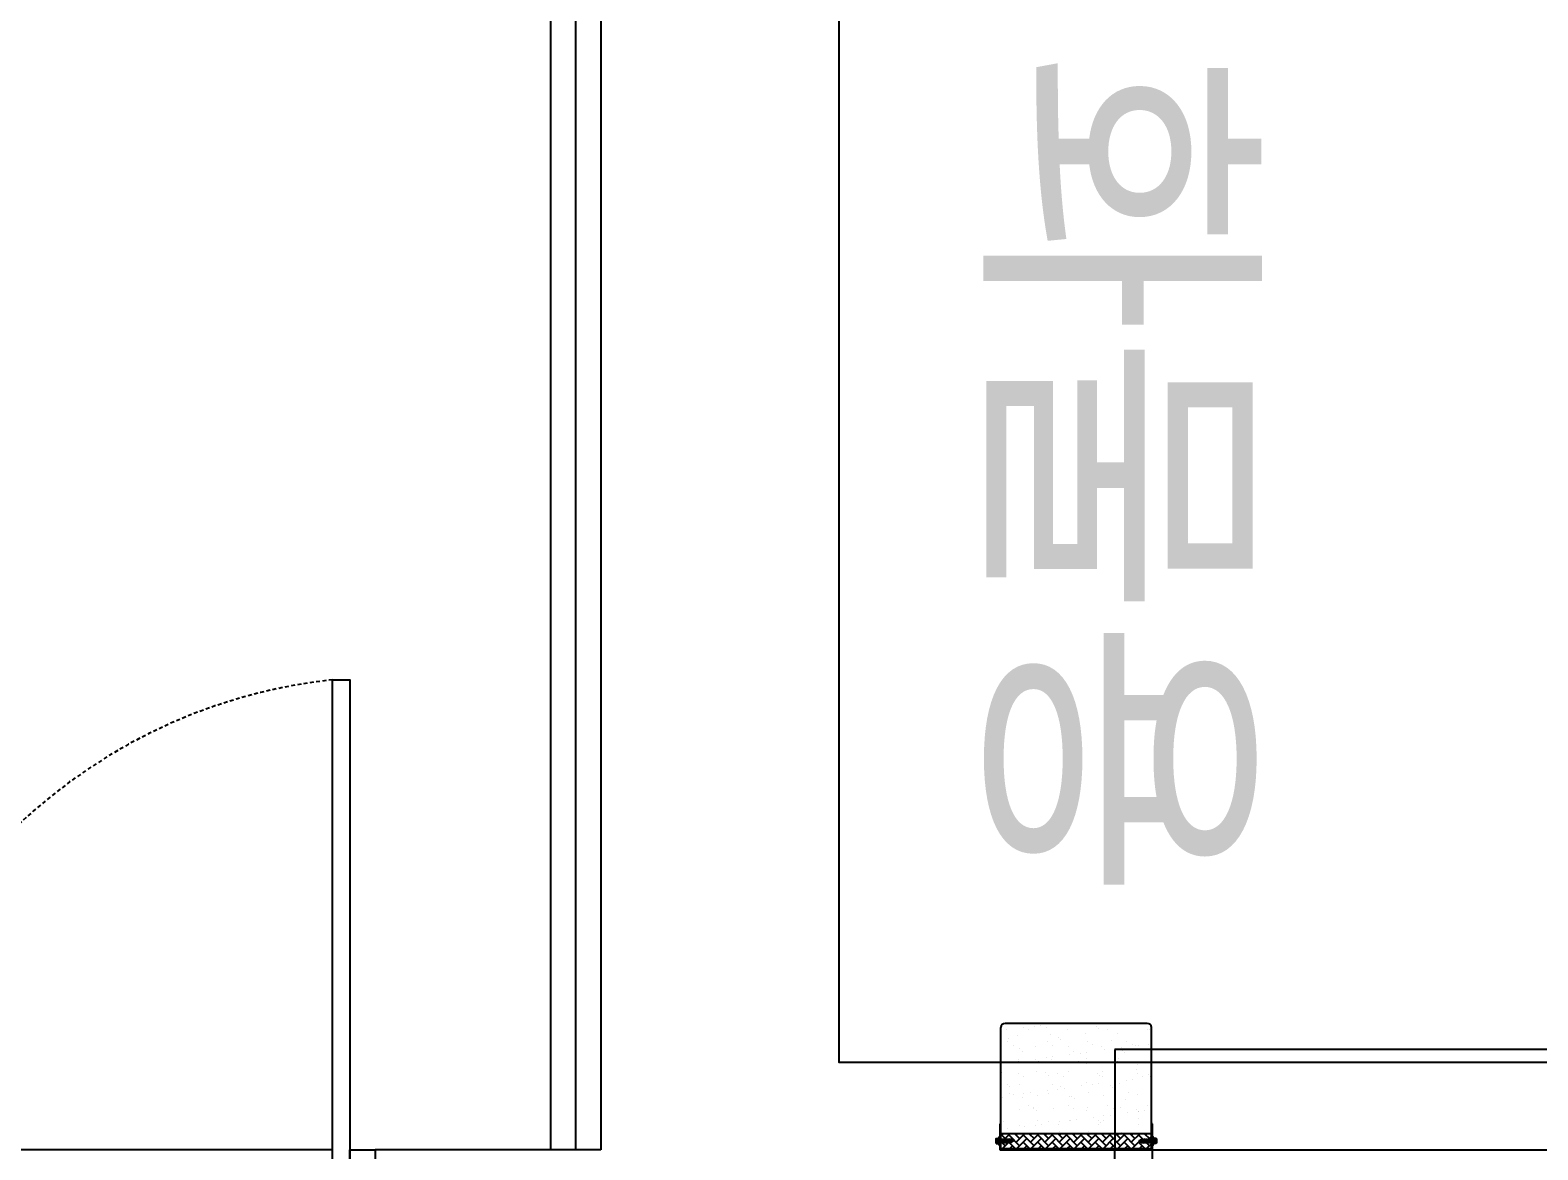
# Model space of a CAD drawing. Header units: millimetres. Extents: x -27104 to 125781, y -3376 to 46996.
# Drawn here: x 57465.7 to 57524.5, y 18529.9 to 18573.6 of the extents above; entities that cross this region are included whole.
import ezdxf
from ezdxf.enums import TextEntityAlignment as Align

# ---------------------------------------------------------------- set-up
doc = ezdxf.new("R2010")
doc.units = ezdxf.units.MM
doc.header["$LTSCALE"] = 100
doc.header["$MEASUREMENT"] = 0
doc.linetypes.add('-HID', pattern=[2.5, 1.5, -1])
doc.linetypes.add('HID', pattern=[2.5, 1.5, -1])
doc.layers.get('0').update_dxf_attribs({"linetype": 'CONTINUOUS'})
doc.layers.get('Defpoints').update_dxf_attribs({"color": 171, "linetype": 'CONTINUOUS'})
for name, color, linetype in [('DOOR', 4, 'CONTINUOUS'), ('DOOR ELE', 253, 'CONTINUOUS'), ('DOOR(OPEN ELE)', 5, 'CONTINUOUS'), ('ELE7 (0.07)', 8, 'CONTINUOUS'), ('ELE9', 9, 'CONTINUOUS'), ('FIN(패널-T150 방열)', 9, 'CONTINUOUS'), ('FIN(패널-T75 글라스울)', 6, 'CONTINUOUS'), ('OVERHEAD DOOR - ELE', 9, 'CONTINUOUS'), ('OVERHEAD DOOR - ETC', 252, 'CONTINUOUS'), ('STAIR', 4, 'CONTINUOUS'), ('STEEL', 5, 'CONTINUOUS'), ('단열패널-방열문(저온공사분)', 251, 'CONTINUOUS'), ('주차-화물', 251, 'CONTINUOUS')]:
    doc.layers.add(name, color=color, linetype=linetype)
doc.styles.add('나눔바른고딕', font='NanumBarunGothic.ttf')

# ---------------------------------------------------------------- blocks, each defined once
blk = doc.blocks.new('A$Cbf5f0bca')
at = {"layer": 'STAIR', "ltscale": 5}
blk.add_lwpolyline([(3250, 3500), (750, 3500), (750, -4075)], dxfattribs=at)
at = {"layer": 'STEEL', "ltscale": 5}
for points in [[(800, 3500), (800, -4075)], [(850, 3500), (850, -4075)]]:
    blk.add_lwpolyline(points, dxfattribs=at)
blk = doc.blocks.new('A$C9dd89177')
at = {"layer": '주차-화물', "ltscale": 0.1}
blk.add_lwpolyline([(0, 0), (11000, 0), (11000, 3250), (0, 3250), (0, 0), (11000, 3250)], dxfattribs=at)
at = {"layer": '주차-화물', "style": '나눔바른고딕'}
blk.add_text('화물용', height=450, dxfattribs=at).set_placement((9831.5, 560.8), align=Align.MIDDLE_CENTER)
blk = doc.blocks.new('A$Cd9954a8d')
at = {"layer": 'ELE7 (0.07)', "ltscale": 0.002}
blk.add_line((7675, 654.2), (10125, 654.2), dxfattribs=at)
at = {"layer": 'FIN(패널-T75 글라스울)'}
for p, q in [((7675, 179.2), (7675, 654.2)), ((7750, 179.2), (7750, 654.2))]:
    blk.add_line(p, q, dxfattribs=at)
at = {"layer": 'OVERHEAD DOOR - ELE', "ltscale": 0.002}
for p, q in [((10125, 854.2), (7675, 854.2)), ((7675, 854.2), (7675, 654.2))]:
    blk.add_line(p, q, dxfattribs=at)
at = {"layer": 'OVERHEAD DOOR - ETC'}
for p, q in [((7739.7, 906.2), (7456.3, 906.2)), ((7448, 656.2), (7448, 897.9)), ((7748, 656.2), (7748, 897.9)), ((7438, 676), (7438, 667.8)), ((7438.5, 677.1), (7442.2, 677.1)), ((7438.5, 674.6), (7442.2, 674.6)), ((7438.5, 669.2), (7442.2, 669.2)), ((7438.5, 666.6), (7442.2, 666.6)), ((7442.2, 676.2), (7445.2, 680.9)), ((7442.2, 677.1), (7442.2, 666.6)), ((7442.2, 667.6), (7442.2, 676.2)), ((7445.2, 662.9), (7442.2, 667.6)), ((7445.2, 662.9), (7445.2, 680.9)), ((7445.2, 680.9), (7446, 680.9)), ((7445.2, 680.9), (7445.2, 662.9)), ((7446, 662.9), (7445.2, 662.9)), ((7446, 680.9), (7446, 662.9)), ((7448.4, 676), (7446, 670.1)), ((7447.6, 675), (7446, 675)), ((7446, 669.3), (7448.4, 675)), ((7447.6, 675), (7446, 671.2)), ((7446.8, 668.7), (7446, 668.7)), ((7446.8, 667.7), (7446, 668.7)), ((7446.4, 668.7), (7446.8, 667.7)), ((7450.2, 676), (7446.8, 667.7)), ((7450.2, 676), (7446.8, 667.7)), ((7449.4, 675), (7446.8, 668.7)), ((7446.8, 667.7), (7447.6, 668.7)), ((7446.8, 668.7), (7446.8, 667.7)), ((7448.4, 676), (7447.6, 675)), ((7447.6, 668.7), (7450.2, 675)), ((7448.7, 668.7), (7447.6, 668.7)), ((7448.7, 667.7), (7447.8, 668.7)), ((7748, 686.2), (7448, 686.2)), ((7448, 656.2), (7448, 686.2)), ((7448.3, 668.7), (7448.7, 667.7)), ((7448.8, 675), (7448.4, 676)), ((7448.4, 676), (7449.2, 675)), ((7448.4, 675), (7448.4, 676)), ((7449.4, 675), (7448.4, 675)), ((7452.1, 676), (7448.7, 667.7)), ((7452.1, 676), (7448.7, 667.7)), ((7451.3, 675), (7448.7, 668.7)), ((7448.7, 667.7), (7449.5, 668.7)), ((7448.7, 668.7), (7448.7, 667.7)), ((7450.2, 676), (7449.4, 675)), ((7449.5, 668.7), (7452.1, 675)), ((7450.5, 668.7), (7449.5, 668.7)), ((7450.5, 667.7), (7449.7, 668.7)), ((7450.1, 668.7), (7450.5, 667.7)), ((7450.6, 675), (7450.2, 676)), ((7450.2, 676), (7451, 675)), ((7450.2, 675), (7450.2, 676)), ((7451.3, 675), (7450.2, 675)), ((7453.9, 676), (7450.5, 667.7)), ((7453.9, 676), (7450.5, 667.7)), ((7453.1, 675), (7450.5, 668.7)), ((7450.5, 667.7), (7451.3, 668.7)), ((7450.5, 668.7), (7450.5, 667.7)), ((7452.1, 676), (7451.3, 675)), ((7451.3, 668.7), (7453.9, 675)), ((7452.3, 668.7), (7451.3, 668.7)), ((7452.3, 667.7), (7451.5, 668.7)), ((7451.9, 668.7), (7452.3, 667.7)), ((7452.5, 675), (7452.1, 676)), ((7452.1, 676), (7452.9, 675)), ((7452.1, 675), (7452.1, 676)), ((7453.1, 675), (7452.1, 675)), ((7455.7, 676), (7452.3, 667.7)), ((7455.7, 676), (7452.3, 667.7)), ((7454.9, 675), (7452.3, 668.7)), ((7452.3, 667.7), (7453.1, 668.7)), ((7452.3, 668.7), (7452.3, 667.7)), ((7453.9, 676), (7453.1, 675)), ((7453.1, 668.7), (7455.7, 675)), ((7454.2, 668.7), (7453.1, 668.7)), ((7454.2, 667.7), (7453.3, 668.7)), ((7453.8, 668.7), (7454.2, 667.7)), ((7454.3, 675), (7453.9, 676)), ((7453.9, 676), (7454.7, 675)), ((7453.9, 675), (7453.9, 676)), ((7454.9, 675), (7453.9, 675)), ((7457.6, 676), (7454.2, 667.7)), ((7457.6, 676), (7454.2, 667.7)), ((7456.8, 675), (7454.2, 668.7)), ((7454.2, 667.7), (7455, 668.7)), ((7454.2, 668.7), (7454.2, 667.7)), ((7455.7, 676), (7454.9, 675)), ((7455, 668.7), (7457.6, 675)), ((7456, 668.7), (7455, 668.7)), ((7456, 667.7), (7455.2, 668.7)), ((7455.6, 668.7), (7456, 667.7)), ((7456.1, 675), (7455.7, 676)), ((7455.7, 676), (7456.5, 675)), ((7455.7, 675), (7455.7, 676)), ((7456.8, 675), (7455.7, 675)), ((7459.4, 676), (7456, 667.7)), ((7459.4, 676), (7456, 667.7)), ((7458.6, 675), (7456, 668.7)), ((7456, 667.7), (7456.8, 668.7)), ((7456, 668.7), (7456, 667.7)), ((7457.6, 676), (7456.8, 675)), ((7456.8, 668.7), (7459.4, 675)), ((7457.8, 668.7), (7456.8, 668.7)), ((7457.8, 667.7), (7457, 668.7)), ((7457.4, 668.7), (7457.8, 667.7)), ((7458, 675), (7457.6, 676)), ((7457.6, 676), (7458.4, 675)), ((7457.6, 675), (7457.6, 676)), ((7458.6, 675), (7457.6, 675)), ((7461.2, 676), (7457.8, 667.7)), ((7461.2, 676), (7457.8, 667.7)), ((7460.4, 675), (7457.8, 668.7)), ((7457.8, 667.7), (7458.6, 668.7)), ((7457.8, 668.7), (7457.8, 667.7)), ((7459.4, 676), (7458.6, 675)), ((7458.6, 668.7), (7461.2, 675)), ((7459.7, 668.7), (7458.6, 668.7)), ((7459.7, 667.7), (7458.8, 668.7)), ((7459.2, 668.7), (7459.7, 667.7)), ((7459.8, 675), (7459.4, 676)), ((7459.4, 676), (7460.2, 675)), ((7459.4, 675), (7459.4, 676)), ((7460.4, 675), (7459.4, 675)), ((7463.1, 676), (7459.7, 667.7)), ((7463.1, 676), (7459.7, 667.7)), ((7462.3, 675), (7459.7, 668.7)), ((7459.7, 667.7), (7460.5, 668.7)), ((7459.7, 668.7), (7459.7, 667.7)), ((7461.2, 676), (7460.4, 675)), ((7460.5, 668.7), (7463.1, 675)), ((7461.5, 668.7), (7460.5, 668.7)), ((7461.5, 667.7), (7460.7, 668.7)), ((7461.1, 668.7), (7461.5, 667.7)), ((7461.6, 675), (7461.2, 676)), ((7461.2, 676), (7462, 675)), ((7461.2, 675), (7461.2, 676)), ((7462.3, 675), (7461.2, 675)), ((7464.9, 676), (7461.5, 667.7)), ((7464.9, 676), (7461.5, 667.7)), ((7464.1, 675), (7461.5, 668.7)), ((7461.5, 667.7), (7462.3, 668.7)), ((7461.5, 668.7), (7461.5, 667.7)), ((7463.1, 676), (7462.3, 675)), ((7462.3, 668.7), (7464.9, 675)), ((7463.3, 668.7), (7462.3, 668.7)), ((7463.3, 667.7), (7462.5, 668.7)), ((7462.9, 668.7), (7463.3, 667.7)), ((7463.5, 675), (7463.1, 676)), ((7463.1, 676), (7463.9, 675)), ((7463.1, 675), (7463.1, 676)), ((7464.1, 675), (7463.1, 675)), ((7464.6, 670.8), (7463.3, 667.7)), ((7464.6, 670.8), (7463.3, 667.7)), ((7463.8, 669.8), (7463.3, 668.7)), ((7463.3, 667.7), (7464.1, 668.7)), ((7463.3, 668.7), (7463.3, 667.7)), ((7464.6, 670.8), (7463.8, 669.8)), ((7464.9, 676), (7464.1, 675)), ((7464.1, 668.7), (7464.6, 669.8)), ((7468.4, 668.7), (7464.1, 668.7)), ((7466.3, 675), (7464.5, 670.8)), ((7464.5, 670.8), (7465.7, 668.7)), ((7464.6, 669.8), (7464.6, 670.8)), ((7465.3, 675), (7464.9, 676)), ((7464.9, 676), (7465.7, 675)), ((7464.9, 675), (7464.9, 676)), ((7468.4, 675), (7464.9, 675)), ((7465.7, 668.7), (7468.2, 671.2)), ((7468.2, 671.2), (7473.2, 671.9)), ((7473.2, 671.9), (7468.4, 675)), ((7468.4, 668.7), (7473.2, 671.9)), ((7722.8, 671.9), (7727.6, 675)), ((7727.6, 668.7), (7722.8, 671.9)), ((7727.8, 671.2), (7722.8, 671.9)), ((7727.6, 675), (7731.1, 675)), ((7727.6, 668.7), (7731.9, 668.7)), ((7730.3, 668.7), (7727.8, 671.2)), ((7729.7, 675), (7731.5, 670.8)), ((7731.1, 676), (7730.3, 675)), ((7731.5, 670.8), (7730.3, 668.7)), ((7730.7, 675), (7731.1, 676)), ((7731.1, 676), (7734.5, 667.7)), ((7731.1, 676), (7734.5, 667.7)), ((7731.1, 675), (7731.1, 676)), ((7731.1, 676), (7731.9, 675)), ((7733.7, 668.7), (7731.1, 675)), ((7731.5, 670.8), (7732.7, 667.7)), ((7731.5, 670.8), (7732.7, 667.7)), ((7731.5, 669.8), (7731.5, 670.8)), ((7731.5, 670.8), (7732.3, 669.8)), ((7731.9, 668.7), (7731.5, 669.8)), ((7731.9, 675), (7732.9, 675)), ((7731.9, 675), (7734.5, 668.7)), ((7732.7, 667.7), (7731.9, 668.7)), ((7732.9, 676), (7732.1, 675)), ((7732.3, 669.8), (7732.7, 668.7)), ((7732.5, 675), (7732.9, 676)), ((7732.7, 668.7), (7733.7, 668.7)), ((7732.7, 668.7), (7732.7, 667.7)), ((7733.1, 668.7), (7732.7, 667.7)), ((7732.7, 667.7), (7733.5, 668.7)), ((7732.9, 676), (7736.4, 667.7)), ((7732.9, 676), (7736.4, 667.7)), ((7732.9, 675), (7732.9, 676)), ((7732.9, 676), (7733.7, 675)), ((7735.6, 668.7), (7732.9, 675)), ((7733.7, 675), (7734.8, 675)), ((7733.7, 675), (7736.4, 668.7)), ((7734.5, 667.7), (7733.7, 668.7)), ((7734.8, 676), (7734, 675)), ((7734.4, 675), (7734.8, 676)), ((7734.5, 668.7), (7735.6, 668.7)), ((7734.9, 668.7), (7734.5, 667.7)), ((7734.5, 667.7), (7735.3, 668.7)), ((7734.5, 668.7), (7734.5, 667.7)), ((7734.8, 676), (7738.2, 667.7)), ((7734.8, 676), (7738.2, 667.7)), ((7734.8, 675), (7734.8, 676)), ((7734.8, 676), (7735.6, 675)), ((7737.4, 668.7), (7734.8, 675)), ((7735.6, 675), (7736.6, 675)), ((7735.6, 675), (7738.2, 668.7)), ((7736.4, 667.7), (7735.6, 668.7)), ((7736.6, 676), (7735.8, 675)), ((7736.2, 675), (7736.6, 676)), ((7736.4, 668.7), (7737.4, 668.7)), ((7736.8, 668.7), (7736.4, 667.7)), ((7736.4, 667.7), (7737.2, 668.7)), ((7736.4, 668.7), (7736.4, 667.7)), ((7736.6, 676), (7740, 667.7)), ((7736.6, 676), (7740, 667.7)), ((7736.6, 675), (7736.6, 676)), ((7736.6, 676), (7737.4, 675)), ((7739.2, 668.7), (7736.6, 675)), ((7737.4, 675), (7738.4, 675)), ((7737.4, 675), (7740, 668.7)), ((7738.2, 667.7), (7737.4, 668.7)), ((7738.4, 676), (7737.6, 675)), ((7738, 675), (7738.4, 676)), ((7738.2, 668.7), (7739.2, 668.7)), ((7738.2, 668.7), (7738.2, 667.7)), ((7738.6, 668.7), (7738.2, 667.7)), ((7738.2, 667.7), (7739, 668.7)), ((7738.4, 676), (7741.9, 667.7)), ((7738.4, 676), (7741.9, 667.7)), ((7738.4, 675), (7738.4, 676)), ((7738.4, 676), (7739.2, 675)), ((7741.1, 668.7), (7738.4, 675)), ((7739.2, 675), (7740.3, 675)), ((7739.2, 675), (7741.9, 668.7)), ((7740, 667.7), (7739.2, 668.7)), ((7740.3, 676), (7739.5, 675)), ((7739.9, 675), (7740.3, 676)), ((7740, 668.7), (7741.1, 668.7)), ((7740.4, 668.7), (7740, 667.7)), ((7740, 667.7), (7740.8, 668.7)), ((7740, 668.7), (7740, 667.7)), ((7740.3, 676), (7743.7, 667.7)), ((7740.3, 676), (7743.7, 667.7)), ((7740.3, 675), (7740.3, 676)), ((7740.3, 676), (7741.1, 675)), ((7742.9, 668.7), (7740.3, 675)), ((7741.1, 675), (7742.1, 675)), ((7741.1, 675), (7743.7, 668.7)), ((7741.9, 667.7), (7741.1, 668.7)), ((7742.1, 676), (7741.3, 675)), ((7741.7, 675), (7742.1, 676)), ((7741.9, 668.7), (7742.9, 668.7)), ((7742.3, 668.7), (7741.9, 667.7)), ((7741.9, 667.7), (7742.7, 668.7)), ((7741.9, 668.7), (7741.9, 667.7)), ((7742.1, 676), (7745.5, 667.7)), ((7742.1, 676), (7745.5, 667.7)), ((7742.1, 675), (7742.1, 676)), ((7742.1, 676), (7742.9, 675)), ((7744.7, 668.7), (7742.1, 675)), ((7742.9, 675), (7743.9, 675)), ((7742.9, 675), (7745.5, 668.7)), ((7743.7, 667.7), (7742.9, 668.7)), ((7743.9, 676), (7743.1, 675)), ((7743.5, 675), (7743.9, 676)), ((7743.7, 668.7), (7744.7, 668.7)), ((7744.1, 668.7), (7743.7, 667.7)), ((7743.7, 667.7), (7744.5, 668.7)), ((7743.7, 668.7), (7743.7, 667.7)), ((7743.9, 676), (7747.4, 667.7)), ((7743.9, 676), (7747.4, 667.7)), ((7743.9, 675), (7743.9, 676)), ((7743.9, 676), (7744.7, 675)), ((7746.6, 668.7), (7743.9, 675)), ((7744.7, 675), (7745.8, 675)), ((7744.7, 675), (7747.4, 668.7)), ((7745.5, 667.7), (7744.7, 668.7)), ((7745.8, 676), (7745, 675)), ((7745.4, 675), (7745.8, 676)), ((7745.5, 668.7), (7746.6, 668.7)), ((7745.9, 668.7), (7745.5, 667.7)), ((7745.5, 667.7), (7746.3, 668.7)), ((7745.5, 668.7), (7745.5, 667.7)), ((7745.8, 676), (7749.2, 667.7)), ((7745.8, 676), (7749.2, 667.7)), ((7745.8, 675), (7745.8, 676)), ((7745.8, 676), (7746.6, 675)), ((7748.4, 668.7), (7745.8, 675)), ((7746.6, 675), (7747.6, 675)), ((7746.6, 675), (7749.2, 668.7)), ((7747.4, 667.7), (7746.6, 668.7)), ((7747.6, 676), (7746.8, 675)), ((7747.2, 675), (7747.6, 676)), ((7747.4, 668.7), (7748.4, 668.7)), ((7747.8, 668.7), (7747.4, 667.7)), ((7747.4, 667.7), (7748.2, 668.7)), ((7747.4, 668.7), (7747.4, 667.7)), ((7747.6, 676), (7750, 670.1)), ((7747.6, 675), (7747.6, 676)), ((7747.6, 676), (7748.4, 675)), ((7750, 669.3), (7747.6, 675)), ((7748, 686.2), (7748, 656.2)), ((7748.4, 675), (7750, 675)), ((7748.4, 675), (7750, 671.2)), ((7749.2, 667.7), (7748.4, 668.7)), ((7749.2, 668.7), (7750, 668.7)), ((7749.6, 668.7), (7749.2, 667.7)), ((7749.2, 667.7), (7750, 668.7)), ((7749.2, 668.7), (7749.2, 667.7)), ((7750.8, 680.9), (7750, 680.9)), ((7750, 680.9), (7750, 662.9)), ((7750, 662.9), (7750.8, 662.9)), ((7750.8, 662.9), (7750.8, 680.9)), ((7753.8, 676.2), (7750.8, 680.9)), ((7750.8, 680.9), (7750.8, 662.9)), ((7750.8, 662.9), (7753.8, 667.6)), ((7753.8, 677.1), (7753.8, 666.6)), ((7757.5, 677.1), (7753.8, 677.1)), ((7753.8, 667.6), (7753.8, 676.2)), ((7757.5, 674.6), (7753.8, 674.6)), ((7757.5, 669.2), (7753.8, 669.2)), ((7757.5, 666.6), (7753.8, 666.6)), ((7758, 676), (7758, 667.8)), ((7748, 656.2), (7448, 656.2))]:
    blk.add_line(p, q, dxfattribs=at)
at = {"layer": 'OVERHEAD DOOR - ETC', "ltscale": 0.002}
for p, q in [((7527.8, 902.5), (7527.8, 902.5)), ((7459.4, 893.4), (7459.4, 893.4)), ((7463.6, 875.6), (7463.6, 875.6)), ((7481.3, 882.3), (7481.3, 882.3)), ((7493.9, 898), (7493.9, 898)), ((7502.3, 894.6), (7502.3, 894.6)), ((7514.6, 900.7), (7514.6, 900.7)), ((7539.9, 897.9), (7539.9, 897.9)), ((7547.8, 883.2), (7547.8, 883.2)), ((7562, 877.7), (7562, 877.7)), ((7566.7, 873.4), (7566.7, 873.4)), ((7581.4, 894.8), (7581.4, 894.8)), ((7616.4, 885.6), (7616.4, 885.6)), ((7638.4, 899.9), (7638.4, 899.9)), ((7643, 895.7), (7643, 895.7)), ((7660.5, 894.9), (7660.5, 894.9)), ((7668.3, 872.5), (7668.3, 872.5)), ((7681.4, 885.3), (7681.4, 885.3)), ((7739.6, 895.1), (7739.6, 895.1)), ((7744.7, 894.8), (7744.7, 894.8)), ((7747.9, 886.2), (7747.9, 886.2)), ((7448.6, 857.2), (7448.6, 857.2)), ((7461.8, 869.9), (7461.8, 869.9)), ((7472.5, 863.1), (7472.5, 863.1)), ((7485.7, 855.4), (7485.7, 855.4)), ((7490.3, 851.1), (7490.3, 851.1)), ((7517.2, 859.7), (7517.2, 859.7)), ((7540.9, 870.1), (7540.9, 870.1)), ((7551.6, 863.2), (7551.6, 863.2)), ((7582.1, 859.4), (7582.1, 859.4)), ((7585.7, 844.3), (7585.7, 844.3)), ((7592, 850.2), (7592, 850.2)), ((7606.4, 847), (7606.4, 847)), ((7619.6, 848.8), (7619.6, 848.8)), ((7620, 870.2), (7620, 870.2)), ((7630.7, 863.4), (7630.7, 863.4)), ((7648.6, 860.2), (7648.6, 860.2)), ((7654.1, 853.3), (7654.1, 853.3)), ((7674.7, 856), (7674.7, 856)), ((7688, 857.8), (7688, 857.8)), ((7690.4, 852.2), (7690.4, 852.2)), ((7695.1, 848), (7695.1, 848)), ((7699, 870.4), (7699, 870.4)), ((7709.8, 863.5), (7709.8, 863.5)), ((7717.2, 862.7), (7717.2, 862.7)), ((7722.5, 862.3), (7722.5, 862.3)), ((7743.1, 865), (7743.1, 865)), ((7449, 826.3), (7449, 826.3)), ((7469.6, 829), (7469.6, 829)), ((7482.9, 833.4), (7482.9, 833.4)), ((7482.9, 830.8), (7482.9, 830.8)), ((7515.6, 827.9), (7515.6, 827.9)), ((7517.4, 835.3), (7517.4, 835.3)), ((7522.8, 831), (7522.8, 831)), ((7538, 838), (7538, 838)), ((7549.4, 834.2), (7549.4, 834.2)), ((7551.2, 839.8), (7551.2, 839.8)), ((7601.9, 831.2), (7601.9, 831.2)), ((7614.1, 829.9), (7614.1, 829.9)), ((7618, 836.7), (7618, 836.7)), ((7618.7, 825.7), (7618.7, 825.7)), ((7681, 831.3), (7681, 831.3)), ((7683, 836.4), (7683, 836.4)), ((7718.8, 813.7), (7718.8, 813.7)), ((7720.4, 824.8), (7720.4, 824.8)), ((7450.2, 808.3), (7450.2, 808.3)), ((7461.4, 785.4), (7461.4, 785.4)), ((7482.3, 806.3), (7482.3, 806.3)), ((7484.5, 784.4), (7484.5, 784.4)), ((7493, 799.5), (7493, 799.5)), ((7518.8, 810.7), (7518.8, 810.7)), ((7537.7, 807.7), (7537.7, 807.7)), ((7542.4, 803.4), (7542.4, 803.4)), ((7551, 785.3), (7551, 785.3)), ((7561.4, 806.5), (7561.4, 806.5)), ((7572.1, 799.6), (7572.1, 799.6)), ((7583.7, 810.4), (7583.7, 810.4)), ((7619.6, 787.8), (7619.6, 787.8)), ((7629.8, 784.3), (7629.8, 784.3)), ((7640.5, 806.6), (7640.5, 806.6)), ((7643, 786.1), (7643, 786.1)), ((7644, 802.5), (7644, 802.5)), ((7650.2, 811.3), (7650.2, 811.3)), ((7651.2, 799.8), (7651.2, 799.8)), ((7666.1, 782.2), (7666.1, 782.2)), ((7677.5, 790.6), (7677.5, 790.6)), ((7684.6, 787.4), (7684.6, 787.4)), ((7698.2, 793.4), (7698.2, 793.4)), ((7711.4, 795.1), (7711.4, 795.1)), ((7719.6, 806.8), (7719.6, 806.8)), ((7730.3, 799.9), (7730.3, 799.9)), ((7742.5, 804.5), (7742.5, 804.5)), ((7745.9, 799.6), (7745.9, 799.6)), ((7747.2, 800.2), (7747.2, 800.2)), ((7451.8, 759.3), (7451.8, 759.3)), ((7464.2, 767.3), (7464.2, 767.3)), ((7466, 781.1), (7466, 781.1)), ((7472.4, 763.6), (7472.4, 763.6)), ((7491.3, 757.9), (7491.3, 757.9)), ((7493.1, 766.3), (7493.1, 766.3)), ((7506.3, 768.1), (7506.3, 768.1)), ((7520.4, 761.8), (7520.4, 761.8)), ((7540.8, 772.6), (7540.8, 772.6)), ((7543.3, 767.4), (7543.3, 767.4)), ((7561.4, 775.3), (7561.4, 775.3)), ((7567.7, 780.2), (7567.7, 780.2)), ((7574.6, 777.1), (7574.6, 777.1)), ((7585.3, 761.5), (7585.3, 761.5)), ((7589.8, 760), (7589.8, 760)), ((7594.5, 755.7), (7594.5, 755.7)), ((7609.1, 781.6), (7609.1, 781.6)), ((7622.4, 767.6), (7622.4, 767.6)), ((7651.8, 762.3), (7651.8, 762.3)), ((7670.8, 778), (7670.8, 778)), ((7696.1, 754.8), (7696.1, 754.8)), ((7701.5, 767.7), (7701.5, 767.7)), ((7720.4, 764.8), (7720.4, 764.8)), ((7486.1, 735.5), (7486.1, 735.5)), ((7502.8, 742.7), (7502.8, 742.7)), ((7513.4, 737.7), (7513.4, 737.7)), ((7513.5, 735.9), (7513.5, 735.9)), ((7518.1, 733.4), (7518.1, 733.4)), ((7552.6, 736.3), (7552.6, 736.3)), ((7581.9, 742.9), (7581.9, 742.9)), ((7592.6, 736), (7592.6, 736)), ((7619.7, 732.5), (7619.7, 732.5)), ((7621.2, 738.8), (7621.2, 738.8)), ((7653.2, 721.7), (7653.2, 721.7)), ((7661, 743), (7661, 743)), ((7666.4, 723.4), (7666.4, 723.4)), ((7671.7, 736.2), (7671.7, 736.2)), ((7686.2, 738.5), (7686.2, 738.5)), ((7700.9, 728), (7700.9, 728)), ((7718.2, 734.5), (7718.2, 734.5)), ((7721.6, 730.7), (7721.6, 730.7)), ((7722.9, 730.2), (7722.9, 730.2)), ((7734.8, 732.4), (7734.8, 732.4)), ((7740.1, 743.2), (7740.1, 743.2)), ((7448, 706.2), (7446, 706.2)), ((7446, 706.2), (7446, 654.2)), ((7448, 656.2), (7448, 706.2)), ((7448.1, 694.7), (7448.1, 694.7)), ((7453.4, 710.4), (7453.4, 710.4)), ((7461.3, 696.4), (7461.3, 696.4)), ((7484.7, 703.7), (7484.7, 703.7)), ((7495.8, 700.9), (7495.8, 700.9)), ((7516.5, 703.7), (7516.5, 703.7)), ((7522, 712.8), (7522, 712.8)), ((7529.7, 705.4), (7529.7, 705.4)), ((7543.4, 710.2), (7543.4, 710.2)), ((7563.8, 703.8), (7563.8, 703.8)), ((7564.2, 709.9), (7564.2, 709.9)), ((7584.8, 712.7), (7584.8, 712.7)), ((7586.9, 712.5), (7586.9, 712.5)), ((7598.1, 714.4), (7598.1, 714.4)), ((7632.6, 718.9), (7632.6, 718.9)), ((7641.8, 712.2), (7641.8, 712.2)), ((7642.9, 704), (7642.9, 704)), ((7646.5, 708), (7646.5, 708)), ((7653.4, 713.4), (7653.4, 713.4)), ((7722, 715.8), (7722, 715.8)), ((7722, 704.1), (7722, 704.1)), ((7750, 706.2), (7748, 706.2)), ((7748, 706.2), (7748, 656.2)), ((7750, 654.2), (7750, 706.2)), ((7448, 685.4), (7456.7, 676.8)), ((7448, 671.1), (7456.7, 662.4)), ((7466.1, 686.2), (7449.5, 669.6)), ((7451.8, 686.2), (7449.5, 683.9)), ((7471.1, 676.8), (7450.5, 656.2)), ((7463.9, 683.9), (7485.4, 662.4)), ((7463.9, 669.6), (7477.3, 656.2)), ((7471.1, 662.4), (7464.9, 656.2)), ((7467, 687.9), (7467, 687.9)), ((7476, 686.2), (7485.4, 676.8)), ((7494.9, 686.2), (7478.2, 669.6)), ((7480.5, 686.2), (7478.2, 683.9)), ((7499.8, 676.8), (7479.2, 656.2)), ((7487.7, 686.6), (7487.7, 686.6)), ((7492.6, 683.9), (7514.2, 662.4)), ((7492.6, 669.6), (7506, 656.2)), ((7499.8, 662.4), (7493.6, 656.2)), ((7504.7, 686.2), (7514.2, 676.8)), ((7523.6, 686.2), (7507, 669.6)), ((7509.2, 686.2), (7507, 683.9)), ((7528.5, 676.8), (7508, 656.2)), ((7521.4, 683.9), (7542.9, 662.4)), ((7521.4, 669.6), (7534.7, 656.2)), ((7528.5, 662.4), (7522.4, 656.2)), ((7533.5, 686.2), (7542.9, 676.8)), ((7552.4, 686.2), (7535.7, 669.6)), ((7538, 686.2), (7535.7, 683.9)), ((7557.3, 676.8), (7536.7, 656.2)), ((7550.1, 683.9), (7571.6, 662.4)), ((7550.1, 669.6), (7563.5, 656.2)), ((7557.3, 662.4), (7551.1, 656.2)), ((7554.2, 687.4), (7554.2, 687.4)), ((7562.2, 686.2), (7571.6, 676.8)), ((7581.1, 686.2), (7564.5, 669.6)), ((7566.7, 686.2), (7564.5, 683.9)), ((7565.5, 690), (7565.5, 690)), ((7586, 676.8), (7565.5, 656.2)), ((7578.8, 683.9), (7600.4, 662.4)), ((7578.8, 669.6), (7592.2, 656.2)), ((7586, 662.4), (7579.8, 656.2)), ((7590.9, 686.2), (7600.4, 676.8)), ((7609.8, 686.2), (7593.2, 669.6)), ((7595.5, 686.2), (7593.2, 683.9)), ((7614.7, 676.8), (7594.2, 656.2)), ((7607.6, 683.9), (7629.1, 662.4)), ((7607.6, 669.6), (7620.9, 656.2)), ((7614.7, 662.4), (7608.6, 656.2)), ((7619.7, 686.2), (7629.1, 676.8)), ((7638.6, 686.2), (7621.9, 669.6)), ((7624.2, 686.2), (7621.9, 683.9)), ((7622.8, 689.9), (7622.8, 689.9)), ((7643.5, 676.8), (7622.9, 656.2)), ((7636.3, 683.9), (7657.9, 662.4)), ((7636.3, 669.6), (7649.7, 656.2)), ((7643.5, 662.4), (7637.3, 656.2)), ((7648.4, 686.2), (7657.9, 676.8)), ((7667.3, 686.2), (7650.7, 669.6)), ((7652.9, 686.2), (7650.7, 683.9)), ((7672.2, 676.8), (7651.7, 656.2)), ((7665, 683.9), (7686.6, 662.4)), ((7665, 669.6), (7678.4, 656.2)), ((7672.2, 662.4), (7666, 656.2)), ((7677.1, 686.2), (7686.6, 676.8)), ((7696, 686.2), (7679.4, 669.6)), ((7681.7, 686.2), (7679.4, 683.9)), ((7701, 676.8), (7680.4, 656.2)), ((7687.8, 689.6), (7687.8, 689.6)), ((7693.8, 683.9), (7715.3, 662.4)), ((7693.8, 669.6), (7707.1, 656.2)), ((7701, 662.4), (7694.8, 656.2)), ((7705.9, 686.2), (7715.3, 676.8)), ((7724.8, 686.2), (7708.1, 669.6)), ((7710.4, 686.2), (7708.1, 683.9)), ((7729.7, 676.8), (7709.1, 656.2)), ((7722.5, 683.9), (7744.1, 662.4)), ((7722.5, 669.6), (7735.9, 656.2)), ((7729.7, 662.4), (7723.5, 656.2)), ((7734.6, 686.2), (7744.1, 676.8)), ((7739.1, 686.2), (7736.9, 683.9)), ((7748, 680.7), (7736.9, 669.6)), ((7748, 666.3), (7737.9, 656.2)), ((7446, 654.2), (7750, 654.2)), ((7448, 656.7), (7448.5, 656.2)), ((7748, 656.2), (7448, 656.2))]:
    blk.add_line(p, q, dxfattribs=at)
at = {"layer": 'OVERHEAD DOOR - ETC'}
for centre, radius, start, end in [((7456.3, 897.9), 8.33, 90, 180), ((7739.7, 897.9), 8.33, 0, 90), ((7439.9, 675.9), 1.86, 136.9662, 223.0338), ((7445.6, 671.9), 7.61, 159.1195, 200.8805), ((7439.9, 667.9), 1.86, 136.9662, 223.0338), ((7756.1, 675.9), 1.86, 316.9662, 43.0338), ((7750.4, 671.9), 7.61, 339.1195, 20.8805), ((7756.1, 667.9), 1.86, 316.9662, 43.0338)]:
    blk.add_arc(centre, radius, start, end, dxfattribs=at)
blk = doc.blocks.new('A$C48EA7C17')
at = {"layer": 'DOOR'}
for points in [[(965, 1087.5), (1000, 1087.5), (1000, 87.5), (965, 87.5)], [(-50, 0), (0, 0), (0, 150), (-50, 150)], [(1050, 0), (1000, 0), (1000, 150), (1050, 150)]]:
    blk.add_lwpolyline(points, close=True, dxfattribs=at)
at = {"layer": 'DOOR ELE', "ltscale": 0.1}
for points in [[(965, 150), (0, 150)], [(1000, 0), (0, 0)]]:
    blk.add_lwpolyline(points, dxfattribs=at)
at = {"layer": 'DOOR(OPEN ELE)', "linetype": 'HID', "ltscale": 0.05}
blk.add_arc((1083.9, 7.2), 1086.8, 96.2785, 175.7623, dxfattribs=at)
at = {"layer": 'Defpoints', "style": '나눔바른고딕'}
blk.add_text('FSD-1100', height=100, dxfattribs=at).set_placement((138.7, 28))
blk = doc.blocks.new('sdflgkjdlfgkjlfhgfh')
at = {"layer": 'FIN(패널-T150 방열)', "linetype": '-HID', "ltscale": 0.1}
for points in [[(36500082.6, 38946.3), (36499732.6, 38946.3), (36499732.6, 40396.3)], [(36500082.6, 39146.3), (36499932.6, 39146.3), (36499932.6, 40396.3)], [(36501332.6, 40396.3), (36501332.6, 39146.3), (36501182.6, 39146.3)], [(36501532.6, 40396.3), (36501532.6, 38946.3), (36501182.6, 38946.3)], [(36500082.6, 39146.3), (36500082.6, 38946.3)], [(36501182.6, 39146.3), (36501182.6, 38946.3)]]:
    blk.add_lwpolyline(points, dxfattribs=at)
at = {"layer": 'STEEL', "linetype": '-HID', "lineweight": 0, "ltscale": 0.1}
for p, q in [((36499912.6, 38646.3), (36499732.6, 38646.3)), ((36499732.6, 38646.3), (36499732.6, 38466.3)), ((36499912.6, 38466.3), (36499912.6, 38646.3)), ((36501532.6, 38646.3), (36501352.6, 38646.3)), ((36501352.6, 38646.3), (36501352.6, 38466.3)), ((36501532.6, 38466.3), (36501532.6, 38646.3)), ((36499732.6, 38466.3), (36499912.6, 38466.3)), ((36501352.6, 38466.3), (36501532.6, 38466.3))]:
    blk.add_line(p, q, dxfattribs=at)
for centre in [(36499822.6, 38556.3), (36501442.6, 38556.3)]:
    blk.add_circle(centre, 50, dxfattribs=at)
at = {"layer": '단열패널-방열문(저온공사분)', "linetype": '-HID', "lineweight": 0, "ltscale": 0.1}
for points in [[(36501182.6, 40083.8), (36501182.6, 39933.8), (36501132.6, 39933.8), (36501132.6, 40083.8)], [(36501032.6, 39983.8), (36501132.6, 39983.8), (36501132.6, 39146.3), (36501032.6, 39146.3)], [(36500082.6, 38996.3), (36500132.6, 38996.3), (36500132.6, 39146.3), (36500082.6, 39146.3)], [(36500232.6, 39146.3), (36500232.6, 39096.3), (36500132.6, 39096.3), (36500132.6, 39146.3)], [(36501132.6, 39146.3), (36501132.6, 39096.3), (36501032.6, 39096.3), (36501032.6, 39146.3)], [(36501182.6, 38996.3), (36501132.6, 38996.3), (36501132.6, 39146.3), (36501182.6, 39146.3)]]:
    blk.add_lwpolyline(points, close=True, dxfattribs=at)
blk.add_arc((36501206.2, 39008.2), 1076.2, 91.9281, 175.9721, dxfattribs=at)
at = {"ltscale": 0.1}
blk.add_blockref('A$C48EA7C17', (36500132.6, 40321.3), dxfattribs=at)
blk = doc.blocks.new('ggtyu')
at = {"layer": 'ELE9', "color": 253}
blk.add_lwpolyline([(57298.519, 18693.722), (57289.715, 18693.722)], dxfattribs=at)
at = {"layer": 'ELE9', "color": 253, "ltscale": 0.1, "xscale": 0.01956378461538462, "yscale": 0.01956378461538462, "zscale": 0.01956378461538462, "rotation": 270}
blk.add_blockref('A$C9dd89177', (57307.811, 18912.347), dxfattribs=at)
at = {"layer": 'ELE9', "color": 253, "ltscale": 0.1, "yscale": 0.01956378461538462, "zscale": 0.01956378461538462}
for name, p, xscale in [('A$Cbf5f0bca', (57313.191, 18773.444), -0.01956378461538462), ('sdflgkjdlfgkjlfhgfh', (-656811.56, 17901.949), 0.01956378461538462), ('A$Cd9954a8d', (57168.419, 18680.923), 0.01956378461538462)]:
    blk.add_blockref(name, p, dxfattribs=dict(at, xscale=xscale))

msp = doc.modelspace()

# ---------------------------------------------------------------- block references
msp.add_blockref('ggtyu', (189.458, -163.799))

doc.saveas('drawing.dxf')
